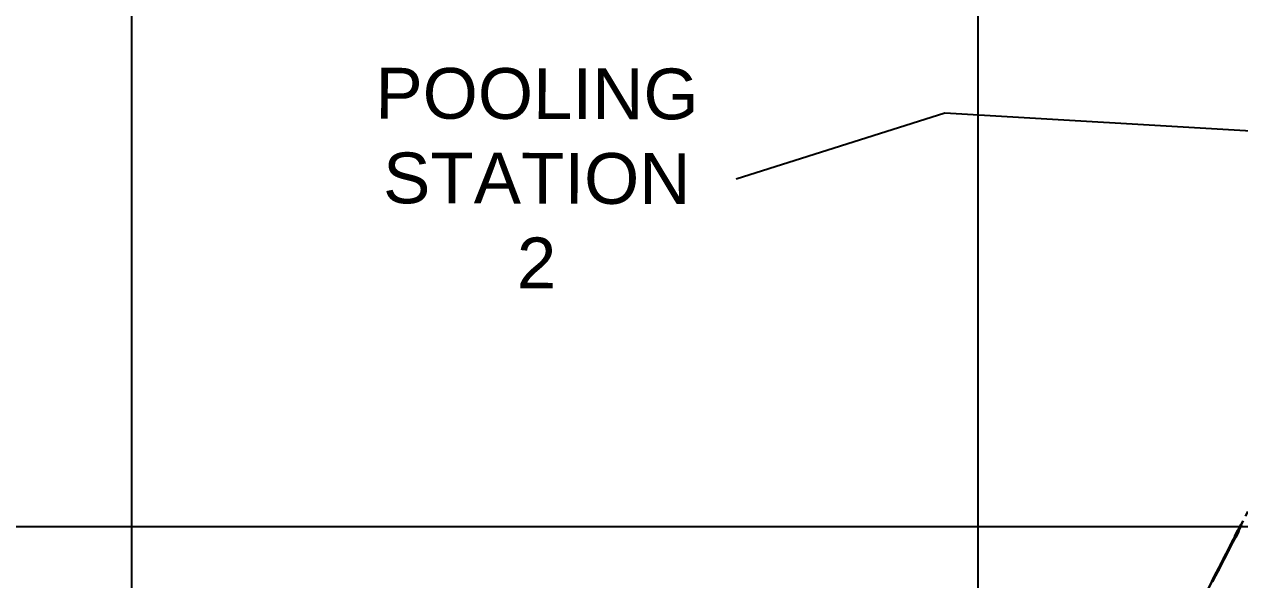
# Model space of a CAD drawing. Header units: metres. Extents: x 32505 to 230200, y 224018 to 1564544.
# Drawn here: x 223874 to 225309, y 1558637 to 1559293 of the extents above; entities that cross this region are included whole.
import ezdxf

# ---------------------------------------------------------------- set-up
doc = ezdxf.new("R2010")
doc.units = ezdxf.units.M
doc.linetypes.add('PHANTOM2', pattern=[1.25, 0.625, -0.125, 0.125, -0.125, 0.125, -0.125])
for name, color, linetype in [('GRID', 7, 'Continuous'), ('name power lines', 1, 'Continuous'), ('VILLAGE BOUNDARY', 6, 'Continuous'), ('VILLAGE NAMES', 6, 'Continuous')]:
    doc.layers.add(name, color=color, linetype=linetype)
doc.styles.get("Standard").update_dxf_attribs({"font": 'arial.ttf'})
doc.dimstyles.get("Standard").update_dxf_attribs({"dimtxt": 0.18, "dimasz": 0.18, "dimexe": 0.18, "dimexo": 0.0625, "dimgap": 0.09, "dimtad": 0, "dimtih": 1, "dimtoh": 1, "dimdec": 4, "dimzin": 0, "dimdsep": 46, "dimtxsty": 'Standard', "dimcen": 0.09, "dimadec": 0, "dimazin": 0, "dimtfac": 1, "dimtdec": 4, "dimtofl": 0, "dimtmove": 0, "dimatfit": 3, "dimfxl": 1, "dimtolj": 1, "dimtzin": 0, "dimarcsym": 0})

msp = doc.modelspace()

# ---------------------------------------------------------------- linework, layer by layer
at = {"color": 1, "lineweight": 50}
msp.add_lwpolyline([(225276.9, 1558634.8), (225278.6, 1558638.2), (225280.9, 1558642.6), (225284.3, 1558649.2), (225287.5, 1558655.5), (225290.6, 1558661.6), (225293.8, 1558667.7), (225296.2, 1558672.3), (225298.6, 1558677), (225301, 1558681.7), (225304.4, 1558688.2), (225307.8, 1558694.9), (225311.3, 1558701.7)], dxfattribs=at)
at = {"layer": 'GRID', "color": 254, "linetype": 'Continuous'}
for p, q in [((224000, 1563700), (224000, 1550700)), ((225000, 1563700), (225000, 1550700)), ((223000, 1558700), (226468.2, 1558700))]:
    msp.add_line(p, q, dxfattribs=at)
at = {"layer": 'VILLAGE BOUNDARY', "linetype": 'PHANTOM2', "lineweight": 30, "ltscale": 50}
msp.add_lwpolyline([(225598.7, 1559262.6), (225219.8, 1558524.1)], dxfattribs=at)

# ---------------------------------------------------------------- texts
at = {"color": 17, "insert": (224479, 1559111.2, -474), "char_height": 60, "width": 0.967, "attachment_point": 5, "rotation": 359.849}
msp.add_mtext('\\A1;{\\C1;POOLING \\PSTATION 2 }', dxfattribs=at)
at = {"layer": 'VILLAGE NAMES', "insert": (225387.2, 1558633.4, 386), "char_height": 39, "width": 0.967, "attachment_point": 5, "rotation": 57.6448}
msp.add_mtext('\\A1;THUMKUNTA (V)', dxfattribs=at)

# ---------------------------------------------------------------- leaders
at = {"layer": 'name power lines', "color": 7, "linetype": 'Continuous', "lineweight": 9, "ltscale": 50}
msp.add_leader([(226247.2, 1559112.7), (224961.2, 1559188.2), (224714.5, 1559110.3)], dimstyle='Standard', override={"dimtxt": 24, "dimasz": 75}, dxfattribs=at)

doc.saveas('drawing.dxf')
